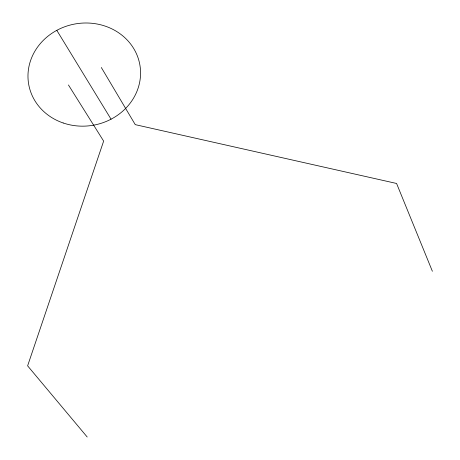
<?xml version="1.0" encoding="UTF-8"?>
<svg xmlns="http://www.w3.org/2000/svg" width="460" height="460" viewBox="0 0 460 460"><rect width="100%" height="100%" fill="white"/><g stroke="black" fill="none" stroke-linecap="round" stroke-linejoin="round"><path stroke-width="0.69" d="M87.193 437L27.617 365.844L103.638 141.105L68.442 84.968M56.804 30.337L111.05 119.192M101.315 67.505L135.257 124.643L396.583 183.471L432.383 271.268M63.192 122.981A56.43 51.439 -9.6 0 0 140.024 65.843A56.43 51.439 -9.6 0 0 49.599 34.925A56.43 51.439 -9.6 0 0 63.192 122.981"/></g></svg>
